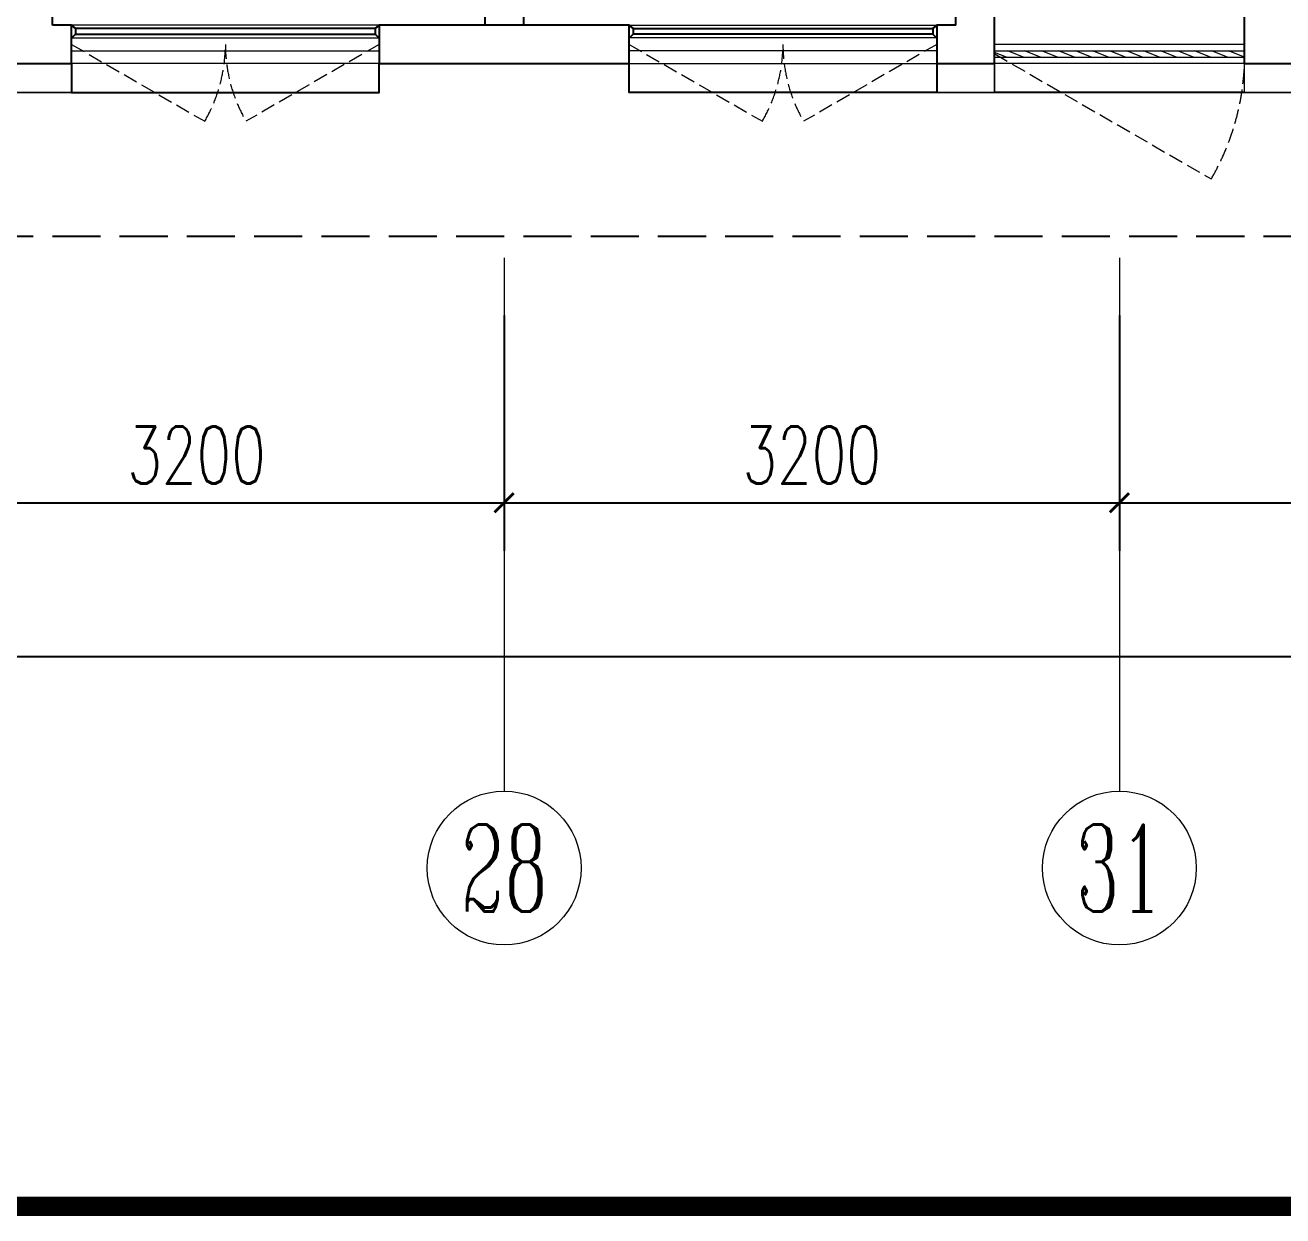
# Model space of a CAD drawing. Extents: x 3753737 to 4713801, y -857380 to 24339.
# Drawn here: x 4075922 to 4082463, y -747704 to -741510 of the extents above; entities that cross this region are included whole.
import ezdxf
from ezdxf.enums import TextEntityAlignment as Align

# ---------------------------------------------------------------- set-up
doc = ezdxf.new("R2010")
doc.units = 0
doc.header["$LTSCALE"] = 1000
doc.header["$MEASUREMENT"] = 0
doc.linetypes.add('DASH', pattern=[0.35, 0.25, -0.1])
doc.layers.get('0').update_dxf_attribs({"linetype": 'CONTINUOUS'})
doc.layers.get('Defpoints').update_dxf_attribs({"linetype": 'CONTINUOUS'})
for name, color, linetype in [('!!电气', 1, 'CONTINUOUS'), ('3-栏杆1', 252, 'CONTINUOUS'), ('WALL', 252, 'CONTINUOUS'), ('保温', 6, 'CONTINUOUS'), ('卫生间', 6, 'CONTINUOUS'), ('看线', 185, 'CONTINUOUS')]:
    doc.layers.add(name, color=color, linetype=linetype)
for name, color, linetype, lineweight in [('AXIS', 114, 'CONTINUOUS', 20), ('AXIS_TEXT', 7, 'CONTINUOUS', 20), ('WINDOW', 146, 'CONTINUOUS', 20), ('图框', 147, 'CONTINUOUS', 20)]:
    doc.layers.add(name, color=color, linetype=linetype, lineweight=lineweight)
doc.styles.add('_TCH_AXIS', font='COMPLEX', dxfattribs={"bigfont": 'GBCBIG'})
doc.styles.add('_TCH_DIM_T3', font='SIMPLEX.shx', dxfattribs={"width": 0.705882, "bigfont": 'GBCBIG.shx'})
doc.styles.add('COMPLEX', font='COMPLEX')
doc.dimstyles.new('_TCH_ARCH&&100', dxfattribs={"dimtxt": 297.5, "dimasz": 100, "dimexe": 250, "dimexo": 300, "dimgap": 100, "dimtad": 1, "dimdec": 0, "dimzin": 0, "dimdsep": 46, "dimtxsty": '_TCH_DIM_T3', "dimblk": 'ARCHTICK', "dimcen": 0.09, "dimclrt": 7, "dimazin": 2, "dimtfac": 1, "dimtdec": 0, "dimtix": 1, "dimtmove": 2, "dimatfit": 3, "dimfxl": 1, "dimtolj": 1, "dimtzin": 0, "dimarcsym": 0})

# ---------------------------------------------------------------- blocks, each defined once
blk = doc.blocks.new('A$C148B7D8E')
at = {"layer": '卫生间', "color": 252, "linetype": 'DASH'}
blk.add_lwpolyline([(16100, 14000), (16100, 15400), (7700, 15400), (7700, 10800), (7300, 10800), (7300, 10000), (900, 10000), (900, 9000), (-900, 9000), (-900, -900), (1750, -900), (1750, -2100), (23450, -2100), (23450, -900), (25100, -900)], dxfattribs=at)
blk = doc.blocks.new('GDFGDGRD')
at = {"layer": '保温', "color": 251, "linetype": 'ByBlock', "ltscale": 10}
blk.add_line((433016.6, 363923.7), (433216.6, 363923.7), dxfattribs=at)
blk = doc.blocks.new('ASDFSD')
at = {"layer": '3-栏杆1', "color": 5}
for p, q in [((681762.6, 334937.5), (681742.3, 334955.3)), ((681742.3, 334955.3), (681762.6, 334937.5)), ((683322.1, 334937.5), (681762.6, 334937.5)), ((681762.6, 334937.5), (681762.6, 334908.3)), ((683322.1, 334937.5), (683342.3, 334955.3)), ((683342.3, 334955.3), (683322.1, 334937.5)), ((683322.1, 334937.5), (683322.1, 334908.3)), ((681742.3, 334888.4), (681762.6, 334908.3)), ((681762.6, 334908.2), (683322.1, 334908.2)), ((683322.1, 334908.3), (683342.3, 334888.4)), ((683342.3, 334888.4), (683322.1, 334908.3))]:
    blk.add_line(p, q, dxfattribs=at)
blk = doc.blocks.new('_ArchTick')
at = {"color": 0, "linetype": 'ByBlock', "const_width": 0.15}
blk.add_lwpolyline([(-0.5, -0.5), (0.5, 0.5)], dxfattribs=at)
blk = doc.blocks.new('*D592')
at = {"layer": 'AXIS', "color": 0, "lineweight": -2, "transparency": 16777216}
for p, q in [((-100, -1409.4), (-100, -3434.4)), ((50100, -1409.4), (50100, -3434.4)), ((-100, -3184.4), (50100, -3184.4))]:
    blk.add_line(p, q, dxfattribs=at)
at = {"layer": 'Defpoints', "color": 0, "transparency": 16777216}
for p in [(-100, -1109.4), (50100, -1109.4), (50100, -3184.4)]:
    blk.add_point(p, dxfattribs=at)
at = {"layer": 'AXIS', "color": 0, "lineweight": -2, "transparency": 16777216, "xscale": 100, "yscale": 100, "zscale": 100, "rotation": 180}
blk.add_blockref('_ArchTick', (-100, -3184.4), dxfattribs=at)
at = {"layer": 'AXIS', "color": 0, "lineweight": -2, "transparency": 16777216, "xscale": 100, "yscale": 100, "zscale": 100}
blk.add_blockref('_ArchTick', (50100, -3184.4), dxfattribs=at)
at = {"layer": 'AXIS', "color": 7, "transparency": 16777216, "insert": (25000, -2935.6), "char_height": 297.5, "attachment_point": 5, "style": '_TCH_DIM_T3'}
blk.add_mtext('\\A1;50200', dxfattribs=at)
blk = doc.blocks.new('*D602')
at = {"layer": 'AXIS', "color": 0, "lineweight": -2, "transparency": 16777216}
for p, q in [((40700, -1409.4), (40700, -2634.4)), ((46500, -1409.4), (46500, -2634.4)), ((40700, -2384.4), (46500, -2384.4))]:
    blk.add_line(p, q, dxfattribs=at)
at = {"layer": 'Defpoints', "color": 0, "transparency": 16777216}
for p in [(40700, -1109.4), (46500, -1109.4), (46500, -2384.4)]:
    blk.add_point(p, dxfattribs=at)
at = {"layer": 'AXIS', "color": 0, "lineweight": -2, "transparency": 16777216, "xscale": 100, "yscale": 100, "zscale": 100, "rotation": 180}
blk.add_blockref('_ArchTick', (40700, -2384.4), dxfattribs=at)
at = {"layer": 'AXIS', "color": 0, "lineweight": -2, "transparency": 16777216, "xscale": 100, "yscale": 100, "zscale": 100}
blk.add_blockref('_ArchTick', (46500, -2384.4), dxfattribs=at)
at = {"layer": 'AXIS', "color": 7, "transparency": 16777216, "insert": (43600, -2135.6), "char_height": 297.5, "attachment_point": 5, "style": '_TCH_DIM_T3'}
blk.add_mtext('\\A1;5800', dxfattribs=at)
blk = doc.blocks.new('*D603')
at = {"layer": 'AXIS', "color": 0, "lineweight": -2, "transparency": 16777216}
for p, q in [((37500, -1409.4), (37500, -2634.4)), ((40700, -1409.4), (40700, -2634.4)), ((37500, -2384.4), (40700, -2384.4))]:
    blk.add_line(p, q, dxfattribs=at)
at = {"layer": 'Defpoints', "color": 0, "transparency": 16777216}
for p in [(37500, -1109.4), (40700, -1109.4), (40700, -2384.4)]:
    blk.add_point(p, dxfattribs=at)
at = {"layer": 'AXIS', "color": 0, "lineweight": -2, "transparency": 16777216, "xscale": 100, "yscale": 100, "zscale": 100, "rotation": 180}
blk.add_blockref('_ArchTick', (37500, -2384.4), dxfattribs=at)
at = {"layer": 'AXIS', "color": 0, "lineweight": -2, "transparency": 16777216, "xscale": 100, "yscale": 100, "zscale": 100}
blk.add_blockref('_ArchTick', (40700, -2384.4), dxfattribs=at)
at = {"layer": 'AXIS', "color": 7, "transparency": 16777216, "insert": (39100, -2135.6), "char_height": 297.5, "attachment_point": 5, "style": '_TCH_DIM_T3'}
blk.add_mtext('\\A1;3200', dxfattribs=at)
blk = doc.blocks.new('*D604')
at = {"layer": 'AXIS', "color": 0, "lineweight": -2, "transparency": 16777216}
for p, q in [((34300, -1409.4), (34300, -2634.4)), ((37500, -1409.4), (37500, -2634.4)), ((34300, -2384.4), (37500, -2384.4))]:
    blk.add_line(p, q, dxfattribs=at)
at = {"layer": 'Defpoints', "color": 0, "transparency": 16777216}
for p in [(34300, -1109.4), (37500, -1109.4), (37500, -2384.4)]:
    blk.add_point(p, dxfattribs=at)
at = {"layer": 'AXIS', "color": 0, "lineweight": -2, "transparency": 16777216, "xscale": 100, "yscale": 100, "zscale": 100, "rotation": 180}
blk.add_blockref('_ArchTick', (34300, -2384.4), dxfattribs=at)
at = {"layer": 'AXIS', "color": 0, "lineweight": -2, "transparency": 16777216, "xscale": 100, "yscale": 100, "zscale": 100}
blk.add_blockref('_ArchTick', (37500, -2384.4), dxfattribs=at)
at = {"layer": 'AXIS', "color": 7, "transparency": 16777216, "insert": (35900, -2135.6), "char_height": 297.5, "attachment_point": 5, "style": '_TCH_DIM_T3'}
blk.add_mtext('\\A1;3200', dxfattribs=at)
blk = doc.blocks.new('_AXISO')
blk.add_circle((0, 0), 0.5)
at = {"layer": 'AXIS_TEXT', "style": 'COMPLEX', "width": 1.041667}
blk.add_attdef('A', text='', height=0.56, dxfattribs=at).set_placement((-0.25, -0.28), (0.25, -0.28), align=Align.FIT)
blk = doc.blocks.new('$WINLIB2D$00000001')
at = {"color": 0}
for points in [[(-0.5, 0.5), (-0.5, -0.5)], [(-0.5, 0.5), (0.5, 0.5)], [(0.5, -0.5), (0.5, 0.5)], [(0.5, 0.1667), (-0.5, 0.1667)], [(0.5, -0.1667), (-0.5, -0.1667)], [(-0.5, -0.5), (0.5, -0.5)]]:
    blk.add_lwpolyline(points, dxfattribs=at)
blk = doc.blocks.new('$WINLIB2D$00000039')
at = {"color": 0}
for points in [[(-0.5, 0.5), (-0.5, -0.5)], [(0.5, 0.5), (-0.5, 0.5)], [(0.5, -0.5), (0.5, 0.5)], [(-0.5, 0.1667), (0.5, 0.1667)], [(-0.3839, -0.1667), (-0.448, 0.1667)], [(-0.3159, -0.1667), (-0.38, 0.1667)], [(-0.2479, -0.1667), (-0.312, 0.1667)], [(-0.1799, -0.1667), (-0.244, 0.1667)], [(-0.1119, -0.1667), (-0.176, 0.1667)], [(-0.0439, -0.1667), (-0.108, 0.1667)], [(0.0241, -0.1667), (-0.04, 0.1667)], [(0.0921, -0.1667), (0.028, 0.1667)], [(0.16, -0.1667), (0.0959, 0.1667)], [(0.228, -0.1667), (0.1639, 0.1667)], [(0.296, -0.1667), (0.2319, 0.1667)], [(0.364, -0.1667), (0.2999, 0.1667)], [(0.432, -0.1667), (0.3679, 0.1667)], [(0.5, -0.1667), (0.4359, 0.1667)], [(-0.4519, -0.1667), (-0.5, 0.0836)], [(-0.5, -0.1667), (0.5, -0.1667)], [(0.5, -0.5), (-0.5, -0.5)]]:
    blk.add_lwpolyline(points, dxfattribs=at)
blk = doc.blocks.new('A$C5F341E43')
at = {"color": 252, "const_width": 8}
for points in [[(34950, -100), (34950, -250), (35250, -250), (35250, -100)], [(40050, -100), (40050, -250), (39750, -250), (39750, -100)], [(41650, -100), (41650, -250), (41350, -250), (41350, -100)]]:
    blk.add_lwpolyline(points, dxfattribs=at)
at = {"layer": 'AXIS'}
for p, q in [((37500, -1109.4), (37500, -3884.4)), ((40700, -1109.4), (40700, -3884.4))]:
    blk.add_line(p, q, dxfattribs=at)
at = {"layer": 'WALL', "color": 252}
for p, q in [((37400, 4700), (37400, 100)), ((37600, 4700), (37600, 100)), ((35150, 100), (35150, 700)), ((39850, 100), (39850, 700)), ((40050, -100), (40050, 500)), ((41350, 0), (41350, 500)), ((35250, 100), (35150, 100)), ((35250, -100), (35250, 100)), ((37400, 100), (36850, 100)), ((36850, 100), (36850, -100)), ((38150, 100), (37600, 100)), ((38150, -100), (38150, 100)), ((39850, 100), (39750, 100)), ((39750, 100), (39750, -100)), ((41350, -100), (41350, 0)), ((34950, -100), (35250, -100)), ((36850, -100), (37500, -100)), ((37500, -100), (38150, -100)), ((39750, -100), (40050, -100)), ((41350, -100), (41550, -100)), ((41550, -100), (41550, -100)), ((41550, -100), (41650, -100))]:
    blk.add_line(p, q, dxfattribs=at)
at = {"layer": 'WINDOW', "color": 252, "linetype": 'DASH', "ltscale": 0.3}
for points in [[(35250, 0), (35942.8, -400, 0.131652), (36050, 0)], [(36850, 0), (36157.2, -400, -0.131652), (36050, 0)], [(38150, 0), (38842.8, -400, 0.131652), (38950, 0)], [(39750, 0), (39057.2, -400, -0.131652), (38950, 0)], [(40051.9, -50), (41177.8, -700, 0.131652), (41351.9, -50)]]:
    blk.add_lwpolyline(points, format="xyb", dxfattribs=at)
at = {"layer": '看线', "color": 252, "ltscale": 0.5}
for points in [[(35250, -100), (35250, -250), (36850, -250), (36850, -100)], [(39750, -100), (39750, -250), (38150, -250), (38150, -100)], [(41350, -250), (40050, -250)]]:
    blk.add_lwpolyline(points, dxfattribs=at)
at = {"color": 252, "xscale": -1}
for name, p in [('A$C148B7D8E', (50100, 1100)), ('GDFGDGRD', (470616.6, -363823.7)), ('ASDFSD', (721492.3, -334855.3))]:
    blk.add_blockref(name, p, dxfattribs=at)
at = {"color": 252}
blk.add_blockref('ASDFSD', (-646492.3, -334855.3), dxfattribs=at)
at = {"layer": 'AXIS'}
ref = blk.add_blockref('_AXISO', (37500, -4284.4), dxfattribs=dict(at, xscale=800, yscale=800, zscale=800))
ref.add_attrib('A', '28', dxfattribs={"layer": 'AXIS_TEXT', "height": 452.55, "style": '_TCH_AXIS', "width": 0.617647}).set_placement((37273.7, -4510.7), (37726.3, -4510.7), align=Align.FIT)
ref = blk.add_blockref('_AXISO', (40700, -4284.4), dxfattribs=dict(at, xscale=800, yscale=800, zscale=800))
ref.add_attrib('A', '31', dxfattribs={"layer": 'AXIS_TEXT', "height": 452.55, "style": '_TCH_AXIS', "width": 0.75}).set_placement((40473.7, -4510.7), (40926.3, -4510.7), align=Align.FIT)
at = {"layer": 'WINDOW', "color": 252}
for name, p, xscale, yscale, zscale in [('$WINLIB2D$00000001', (36050, 0), -1600, -200, -1600), ('$WINLIB2D$00000001', (38950, 0), 1600, -200, 1600), ('$WINLIB2D$00000039', (40701, -50), 1299.999999983003, 100, 1299.999999983003)]:
    blk.add_blockref(name, p, dxfattribs=dict(at, xscale=xscale, yscale=yscale, zscale=zscale))
at = {"layer": 'AXIS'}
for p1, p2, distance, text, picture, middle in [((-100, -1109.4), (50100, -1109.4), -2075, '50200', '*D592', (25000, -2935.6)), ((34300, -1109.4), (37500, -1109.4), -1275, '3200', '*D604', (35900, -2135.6)), ((37500, -1109.4), (40700, -1109.4), -1275, '3200', '*D603', (39100, -2135.6)), ((40700, -1109.4), (46500, -1109.4), -1275, '5800', '*D602', (43600, -2135.6))]:
    dim = blk.add_aligned_dim(p1=p1, p2=p2, distance=distance, text=text, dimstyle='_TCH_ARCH&&100', dxfattribs=at)
    dim.commit()
    dim.dimension.update_dxf_attribs({"geometry": picture, "text_midpoint": middle})

msp = doc.modelspace()

# ---------------------------------------------------------------- linework, layer by layer
at = {"layer": '图框', "const_width": 100}
msp.add_lwpolyline([(4109711, -747653.6), (4109711, -690253.6), (4029111, -690253.6), (4029111, -747653.6)], close=True, dxfattribs=at)

# ---------------------------------------------------------------- block references
at = {"layer": '!!电气'}
msp.add_blockref('A$C5F341E43', (4040913.4, -741610.2), dxfattribs=at)

doc.saveas('drawing.dxf')
